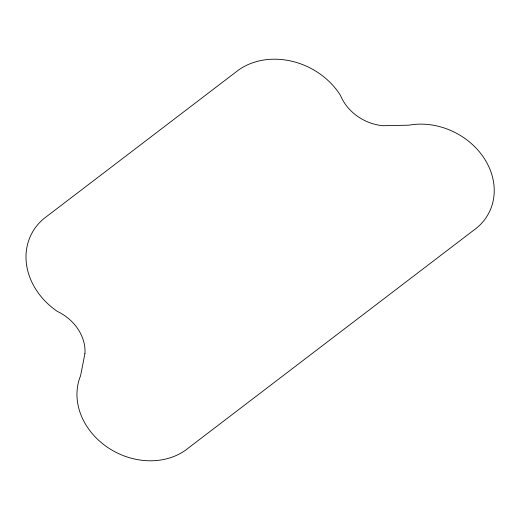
<?xml version="1.0" encoding="UTF-8"?>
<svg xmlns="http://www.w3.org/2000/svg" width="520" height="520" viewBox="0 0 520 520"><rect width="100%" height="100%" fill="white"/><g stroke="black" fill="none" stroke-linecap="round" stroke-linejoin="round"><path stroke-width="0.78" d="M84.974 353.269L80.594 375.7A66.541 55.998 27 0 0 107.926 447.597A66.541 55.998 27 0 0 188.396 447.993L473.642 230.282A66.541 55.998 27 0 0 485.075 159.731A66.541 55.998 27 0 0 408.804 125.184L383.11 125.716A45.045 37.902 27 0 1 340.425 95.323A68.516 57.655 27 0 0 238.836 69.81L43.83 218.647A68.516 57.655 27 0 0 57.33 311.396A45.045 37.902 27 0 1 84.974 353.269"/></g></svg>
